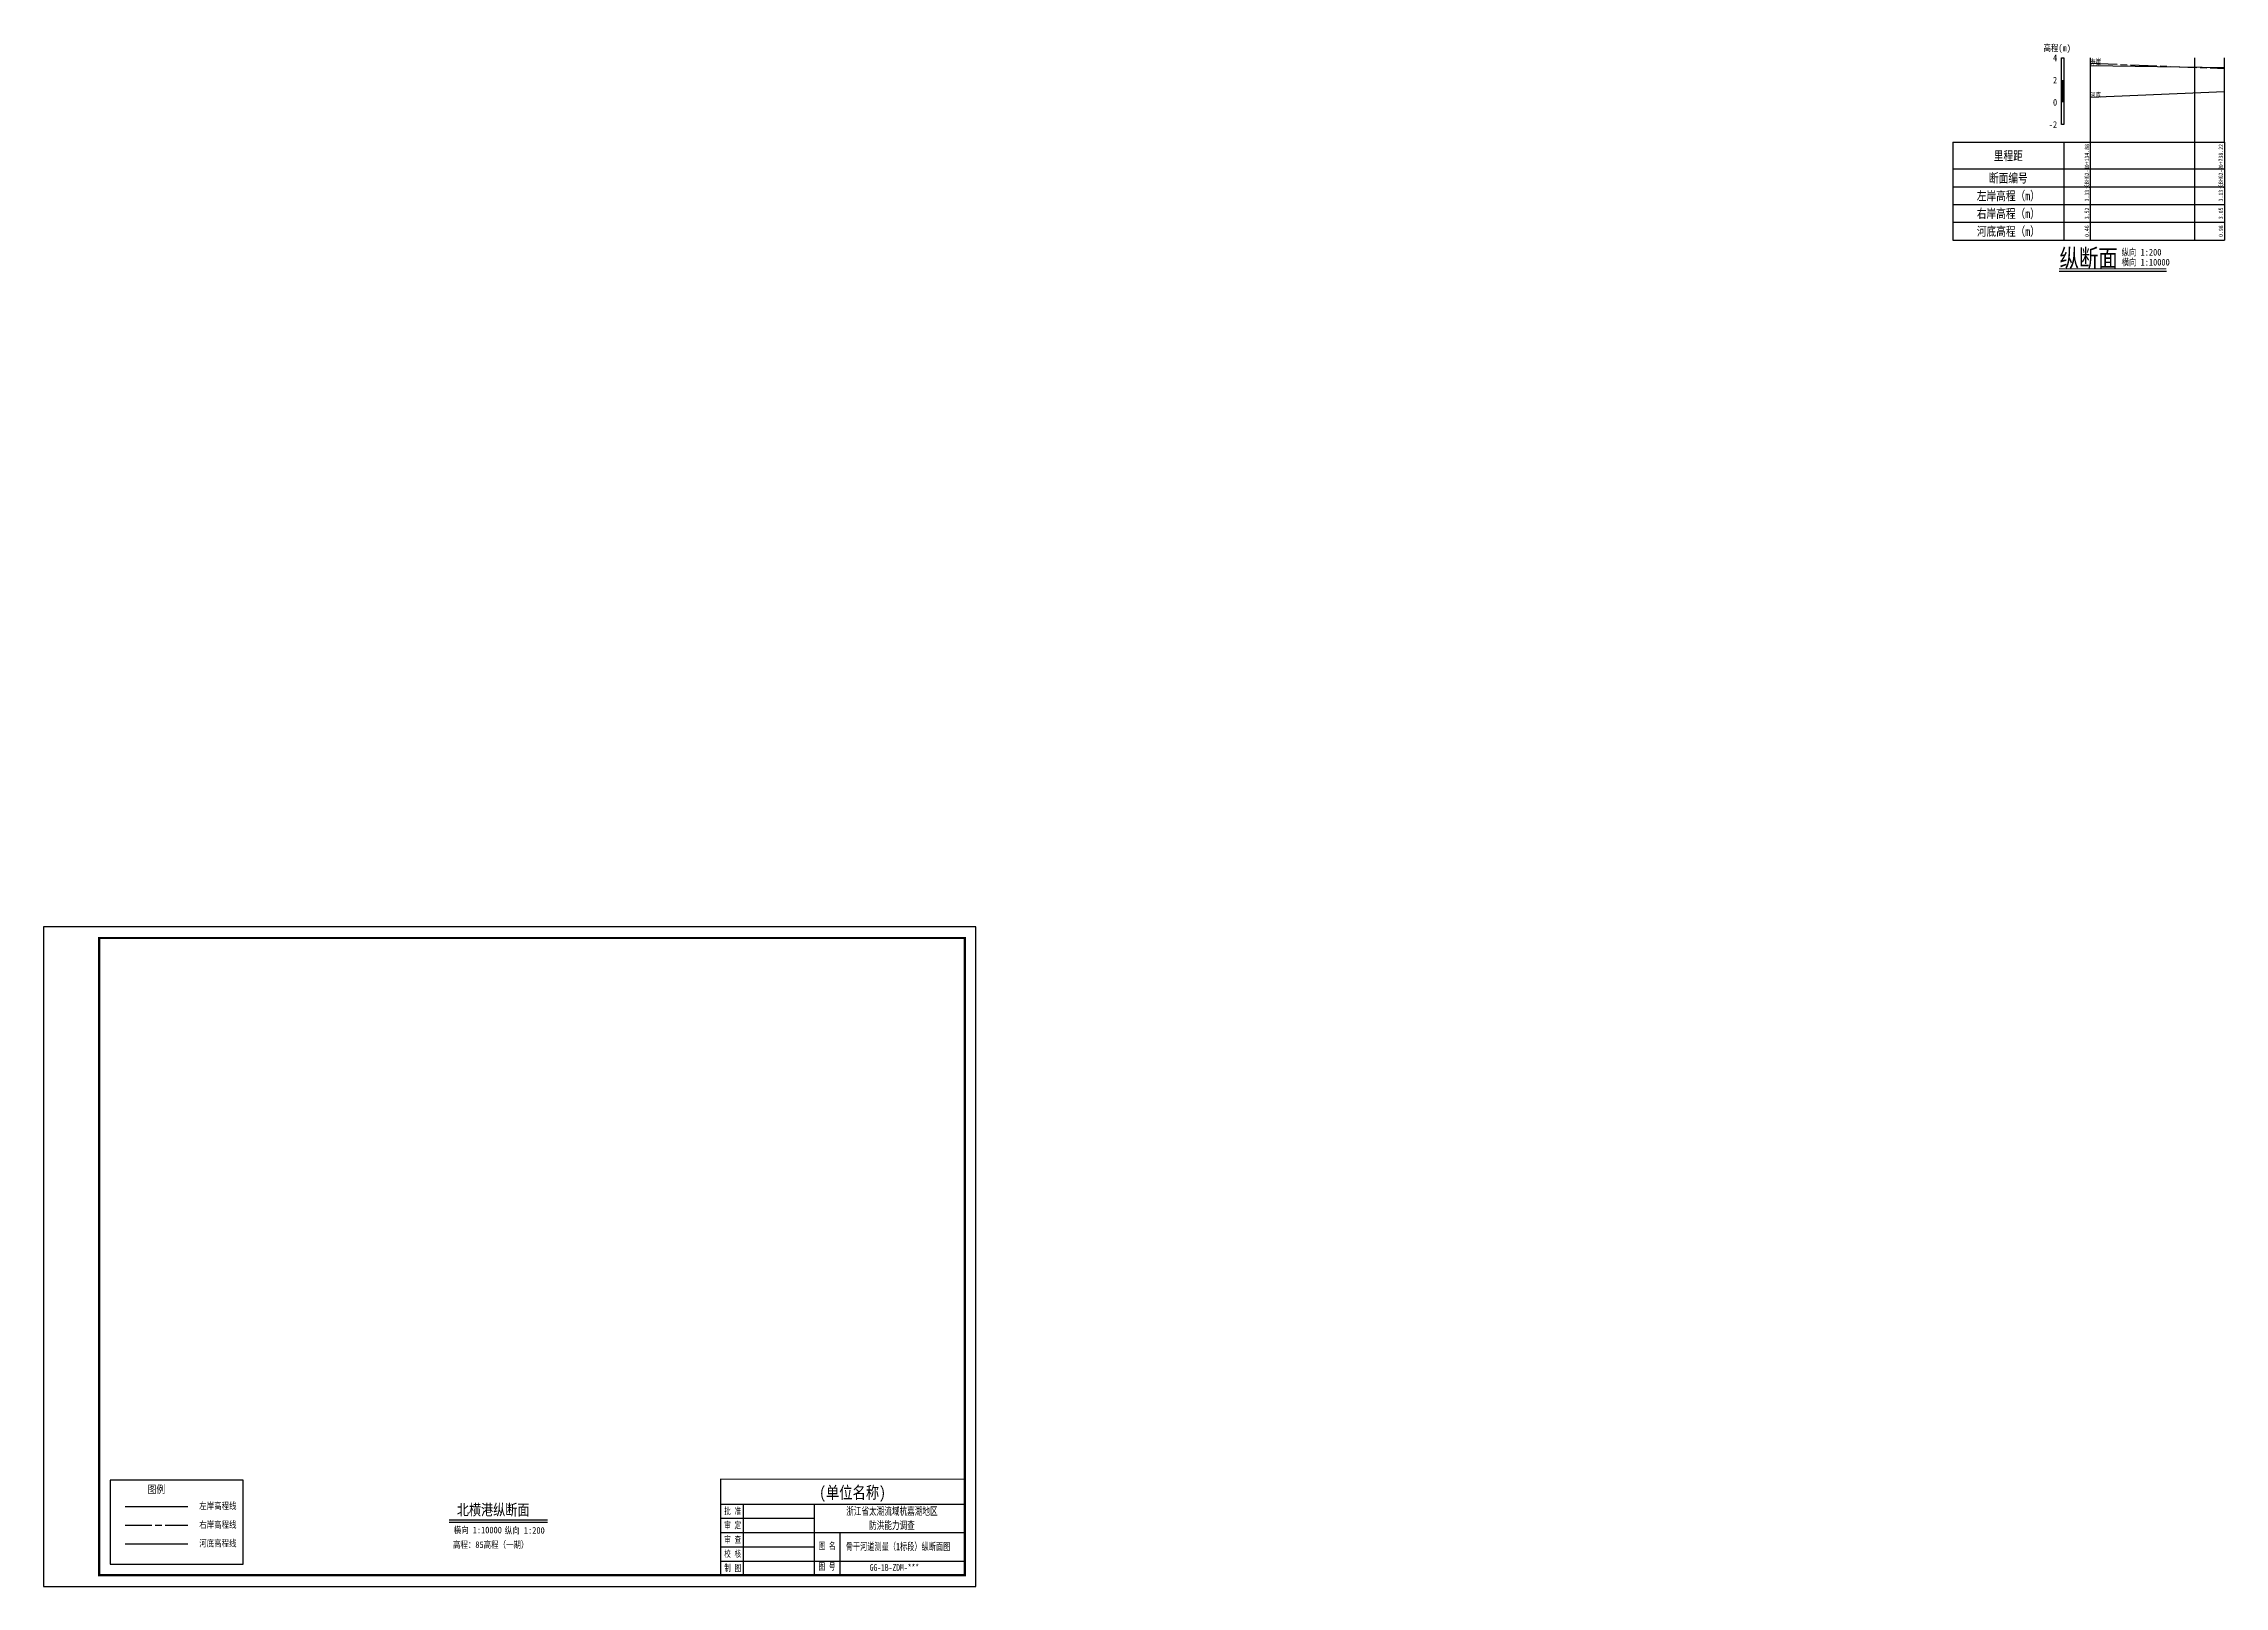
# Model space of a CAD drawing. Extents: x 529382 to 536292, y 3419671 to 3423811.
# Drawn here: x 532727 to 533710, y 3419856 to 3420551 of the extents above; entities that cross this region are included whole.
import ezdxf
from ezdxf.enums import TextEntityAlignment as Align

# ---------------------------------------------------------------- set-up
doc = ezdxf.new("R2010")
doc.units = 0
doc.header["$LTSCALE"] = 0.5
doc.linetypes.add('ACAD_ISO08W100', pattern=[36, 24, -3, 6, -3])
doc.layers.get('0').update_dxf_attribs({"linetype": 'CONTINUOUS'})
for name, color, linetype, lineweight in [('00右岸断面线', 5, 'ACAD_ISO08W100', 30), ('00左岸断面线', 6, 'CONTINUOUS', 30), ('00河底高程', 2, 'CONTINUOUS', 30), ('xxxx', 6, 'CONTINUOUS', 30)]:
    doc.layers.add(name, color=color, linetype=linetype, lineweight=lineweight)
for name, color, linetype in [('tab', 9, 'CONTINUOUS'), ('TEXT', 7, 'CONTINUOUS'), ('zdm1', 2, 'CONTINUOUS'), ('zh', 9, 'CONTINUOUS'), ('图框', 7, 'CONTINUOUS'), ('纵断面曲线名称', 7, 'CONTINUOUS'), ('高程标尺', 3, 'CONTINUOUS')]:
    doc.layers.add(name, color=color, linetype=linetype)
doc.styles.add('HZ', font='fangsong_GB2312.ttf', dxfattribs={"width": 0.8})
doc.styles.add('tk2', font='fangsong_GB2312.ttf', dxfattribs={"width": 0.8})

# ---------------------------------------------------------------- blocks, each defined once
blk = doc.blocks.new('A$C0B9647FD')
at = {"lineweight": 100, "const_width": 0.5}
blk.add_lwpolyline([(0, 43.28), (-110, 43.28), (-110, 0), (0, 0), (0, 43.28)], dxfattribs=at)
at = {"layer": 'TEXT', "color": 0}
for p, q in [((-110, 32.08, 0), (0, 32.08, 0)), ((-99.92, 32.08, 0), (-99.92, 6.42, 0)), ((-67.83, 32.08, 0), (-67.83, 6.42, 0)), ((-110, 25.67, 0), (-67.83, 25.67, 0)), ((-110, 19.25, 0), (-67.83, 19.25, 0)), ((-110, 12.83, 0), (-67.83, 12.83, 0)), ((-67.83, 19.25, 0), (0, 19.25, 0)), ((-56.35, 19.25, 0), (-56.35, 0, 0)), ((-110, 6.42, 0), (0, 6.42, 0)), ((-99.92, 6.42, 0), (-99.92, 0, 0)), ((-67.83, 6.42, 0), (-67.83, 0, 0))]:
    blk.add_line(p, q, dxfattribs=at)
at = {"layer": 'TEXT', "color": 7, "ltscale": 8, "style": 'tk2'}
for tag, p, height, width in [('浙江省水利水电技术咨询中心', (-89.53, 34.51, 0), 5.5, 0.8), ('批准', (-108.38, 27.45, 0), 3, 0.7), ('审定', (-108.38, 21.04, 0), 3, 0.7), ('校 核', (-108.38, 8.2, 0), 3, 0.7), ('审 查', (-108.38, 14.62, 0), 3, 0.7), ('图名', (-65.84, 11.75, 0), 3, 0.7), ('制 图', (-108.38, 1.79, 0), 3, 0.7), ('图号', (-65.89, 2.42, 0), 3, 0.7)]:
    blk.add_attdef(tag, p, '', height=height, dxfattribs=dict(at, width=width))
at = {"layer": 'TEXT', "color": 0, "style": 'tk2', "width": 0.7}
for tag, height, p in [('浙江省太湖流域杭嘉湖地区', 3.5, (-32.86, 28.9, -206.67)), ('防洪能力调查', 3.5, (-32.86, 22.5, -206.67)), ('骨干河道测量（*标段）水系图', 3.3, (-30.1, 12.93, -206.67)), ('HJH-01', 3, (-31.74, 3.53, -206.67))]:
    blk.add_attdef(tag, text='', height=height, dxfattribs=at).set_placement(p, align=Align.MIDDLE_CENTER)
blk = doc.blocks.new('A$C72737839')
at = {"linetype": 'Continuous'}
blk.add_lwpolyline([(59.94, 0), (59.94, 37.85), (0, 37.85)], dxfattribs=at)
at = {"linetype": 'Continuous', "flags": 128}
for points in [[(0, 37.85), (0, 0)], [(0, 0), (59.94, 0)]]:
    blk.add_lwpolyline(points, dxfattribs=at)
at = {"layer": '00右岸断面线', "color": 5, "lineweight": 30}
blk.add_line((6.73, 17.55), (35.02, 17.55), dxfattribs=at)
at = {"layer": '00河底高程', "color": 2, "lineweight": 30}
blk.add_line((6.73, 9.13), (35.02, 9.13), dxfattribs=at)
at = {"layer": 'xxxx', "color": 6, "lineweight": 30}
blk.add_line((6.73, 25.97), (35.02, 25.97), dxfattribs=at)
at = {"layer": 'tab', "color": 0, "style": 'HZ', "width": 0.8}
blk.add_text('图例', height=3.5, dxfattribs=at).set_placement((20.83, 33.8), align=Align.MIDDLE)
at = {"layer": 'zdm1', "linetype": 'Continuous', "style": 'HZ', "width": 0.8}
for s, p in [('左岸高程线', (48.5, 26.33)), ('右岸高程线', (48.5, 17.91)), ('河底高程线', (48.5, 9.49))]:
    blk.add_text(s, height=3, dxfattribs=at).set_placement(p, align=Align.MIDDLE)

msp = doc.modelspace()

# ---------------------------------------------------------------- linework, layer by layer
at = {"layer": '00右岸断面线', "flags": 128}
msp.add_lwpolyline([(533649.41, 3420541.91), (533709.75, 3420539.56)], dxfattribs=at)
at = {"layer": '00左岸断面线', "flags": 128}
msp.add_lwpolyline([(533649.41, 3420540.96), (533709.75, 3420539.96)], dxfattribs=at)
at = {"layer": '00河底高程', "flags": 128}
msp.add_lwpolyline([(533649.41, 3420526.61), (533709.75, 3420529.21)], dxfattribs=at)
at = {"layer": 'tab'}
for p, q in [((533587.41, 3420506.31), (533709.75, 3420506.31)), ((533587.41, 3420506.31), (533587.41, 3420462.31)), ((533637.41, 3420506.31), (533637.41, 3420462.31)), ((533649.41, 3420462.31), (533649.41, 3420506.31)), ((533696.41, 3420462.31), (533696.41, 3420506.31)), ((533709.75, 3420506.31), (533709.75, 3420462.31)), ((533587.41, 3420494.31), (533709.75, 3420494.31)), ((533587.41, 3420486.31), (533709.75, 3420486.31)), ((533587.41, 3420478.31), (533709.75, 3420478.31)), ((533587.41, 3420470.31), (533709.75, 3420470.31)), ((533587.41, 3420462.31), (533709.75, 3420462.31))]:
    msp.add_line(p, q, dxfattribs=at)
at = {"layer": 'tab', "color": 9, "const_width": 0.5, "flags": 128}
msp.add_lwpolyline([(533635.29, 3420449.31), (533683.66, 3420449.31)], dxfattribs=at)
at = {"layer": 'tab', "color": 9, "flags": 128}
msp.add_lwpolyline([(533635.29, 3420448.31), (533683.66, 3420448.31)], dxfattribs=at)
at = {"layer": 'zh', "color": 6}
for p, q in [((533649.41, 3420506.31), (533649.41, 3420544.31)), ((533709.75, 3420506.31), (533709.75, 3420544.31))]:
    msp.add_line(p, q, dxfattribs=at)
at = {"layer": 'zh'}
msp.add_line((533696.41, 3420506.31), (533696.41, 3420544.31), dxfattribs=at)
at = {"layer": '图框', "flags": 128}
msp.add_lwpolyline([(532727.32, 3419855.92), (533147.32, 3419855.92), (533147.32, 3420152.92), (532727.32, 3420152.92)], close=True, dxfattribs=at)
at = {"layer": '图框', "const_width": 1, "flags": 128}
msp.add_lwpolyline([(532752.32, 3419860.92), (533142.32, 3419860.92), (533142.32, 3420147.92), (532752.32, 3420147.92)], close=True, dxfattribs=at)
at = {"layer": '图框', "color": 0, "const_width": 0.5, "flags": 128}
msp.add_lwpolyline([(532910, 3419885.81), (532954.34, 3419885.81)], dxfattribs=at)
at = {"layer": '图框', "color": 0, "flags": 128}
msp.add_lwpolyline([(532910, 3419884.81), (532954.34, 3419884.81)], dxfattribs=at)
at = {"layer": '高程标尺', "flags": 128}
msp.add_lwpolyline([(533636.41, 3420514.31), (533636.41, 3420544.31), (533637.41, 3420544.31), (533637.41, 3420514.31)], close=True, dxfattribs=at)
at = {"layer": '高程标尺'}
msp.add_solid([(533636.41, 3420524.31), (533637.41, 3420524.31), (533636.41, 3420534.31), (533637.41, 3420534.31)], dxfattribs=at)

# ---------------------------------------------------------------- block references
at = {"layer": '图框', "linetype": 'Continuous'}
msp.add_blockref('A$C72737839', (532757.32, 3419865.92), dxfattribs=at)
msp.add_blockref('A$C0B9647FD', (533142.32, 3419860.92), dxfattribs=at).add_auto_attribs({'图号': '图 号', '图名': '图 名', '批准': '批 准', '校 核': '校 核', '审 查': '审 查', '审定': '审 定', '制 图': '制 图', '浙江省水利水电技术咨询中心': '        (单位名称)', 'HJH-01': 'GG-1B-ZDM-***', '骨干河道测量（*标段）水系图': '骨干河道测量（1标段）纵断面图', '浙江省太湖流域杭嘉湖地区': '浙江省太湖流域杭嘉湖地区', '防洪能力调查': '防洪能力调查'})

# ---------------------------------------------------------------- texts
at = {"layer": 'tab', "color": 3, "style": 'HZ', "width": 0.8}
for s, height, p in [('里程距', 3.999, (533612.41, 3420500.31)), ('断面编号', 3.999, (533612.41, 3420490.31)), ('左岸高程（m）', 3.999, (533612.41, 3420482.31)), ('右岸高程（m）', 3.999, (533612.41, 3420474.31)), ('河底高程（m）', 3.999, (533612.41, 3420466.31)), ('纵断面', 8, (533648.58, 3420454.31))]:
    msp.add_text(s, height=height, dxfattribs=at).set_placement(p, align=Align.MIDDLE)
for s, p in [('0+134.88', (533649.41, 3420500.31)), ('0+738.22', (533709.75, 3420500.31)), ('长BHG2-1', (533649.41, 3420490.31)), ('长BHG2-2', (533709.75, 3420490.31)), ('3.52', (533649.41, 3420474.31)), ('3.33', (533649.41, 3420482.31)), ('3.13', (533709.75, 3420482.31)), ('3.05', (533709.75, 3420474.31)), ('0.46', (533649.41, 3420466.31)), ('0.98', (533709.75, 3420466.31))]:
    msp.add_text(s, height=2, rotation=90, dxfattribs=at).set_placement(p, align=Align.BOTTOM_CENTER)
for s, p in [('纵向 1:200', (533663.4, 3420455.31)), ('横向 1:10000', (533663.4, 3420450.81))]:
    msp.add_text(s, height=3, dxfattribs=at).set_placement(p)
at = {"layer": '图框', "color": 0, "style": 'HZ', "width": 0.8}
msp.add_text('北横港纵断面', height=5, dxfattribs=at).set_placement((532929.83, 3419890.51), align=Align.MIDDLE)
for s, p in [('高程：85高程（一期）', (532911.73, 3419873.21)), ('横向 1:10000', (532912.03, 3419879.8)), ('纵向 1:200', (532935.08, 3419879.63))]:
    msp.add_text(s, height=3, dxfattribs=at).set_placement(p)
at = {"layer": '纵断面曲线名称', "color": 3, "style": 'HZ', "width": 0.8}
msp.add_text('右岸', height=2.1, dxfattribs=at).set_placement((533649.41, 3420541.91))
at = {"layer": '纵断面曲线名称', "color": 2, "style": 'HZ', "width": 0.8}
msp.add_text('左岸', height=2.1, dxfattribs=at).set_placement((533649.41, 3420540.96))
at = {"layer": '纵断面曲线名称', "color": 4, "style": 'HZ', "width": 0.8}
msp.add_text('河底', height=2.1, dxfattribs=at).set_placement((533649.41, 3420526.61))
at = {"layer": '高程标尺', "style": 'HZ', "width": 0.8}
msp.add_text('高程(m)', height=3, dxfattribs=at).set_placement((533634.41, 3420547.31), align=Align.CENTER)
for s, p in [('4', (533634.41, 3420544.31)), ('2', (533634.41, 3420534.31)), ('0', (533634.41, 3420524.31)), ('-2', (533634.41, 3420514.31))]:
    msp.add_text(s, height=3, dxfattribs=at).set_placement(p, align=Align.MIDDLE_RIGHT)

doc.saveas('drawing.dxf')
